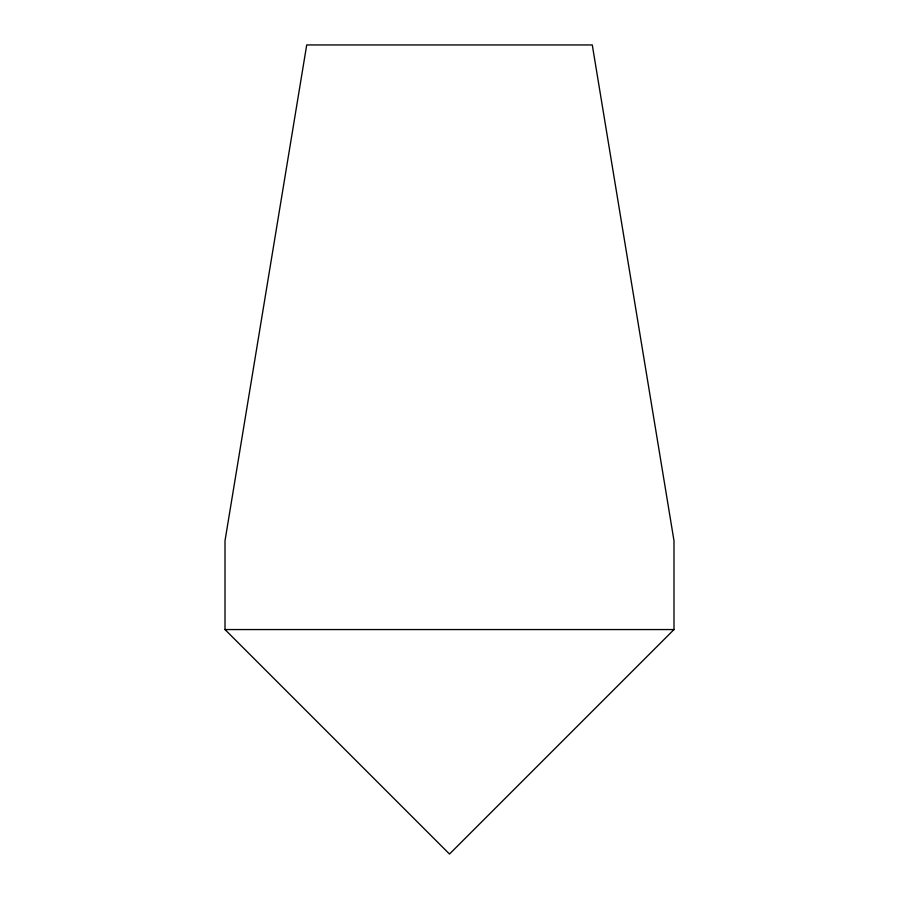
<?xml version="1.0" encoding="UTF-8"?>
<svg xmlns="http://www.w3.org/2000/svg" width="899" height="899" viewBox="0 0 899 899"><rect width="100%" height="100%" fill="white"/><g stroke="black" fill="none" stroke-linecap="round" stroke-linejoin="round"><path stroke-width="1.35" d="M673.992 629.558L449.5 854.05L225.008 629.558L225.008 540.737L306.716 44.95L592.284 44.95L673.992 540.737L673.992 629.558L225.008 629.558"/></g></svg>
